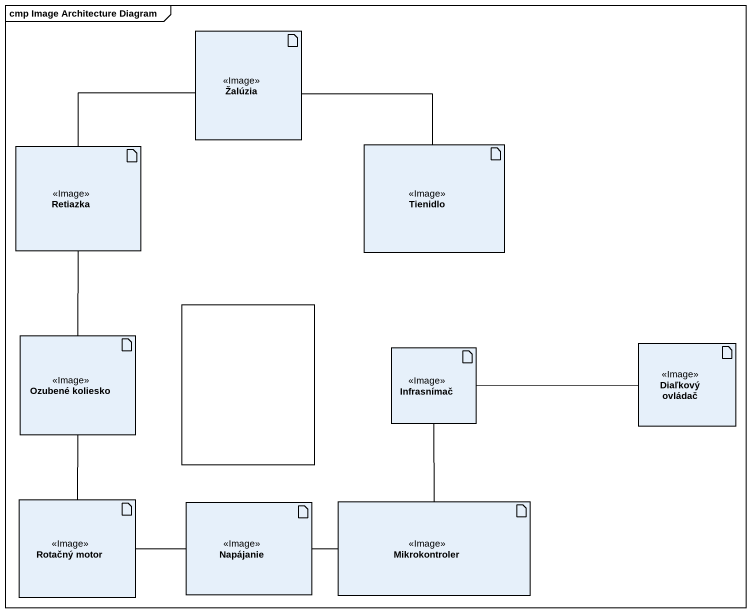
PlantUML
@startuml
mainframe cmp Image Architecture Diagram
artifact Žalúzia <<Image>>
artifact Retiazka <<Image>>
artifact Tienidlo <<Image>>
rectangle " " as rectangle1
artifact "Ozubené koliesko" as Ozubené_koliesko <<Image>>
artifact Infrasnímač <<Image>>
artifact "Diaľkový ovládač" as Diaľkový_ovládač <<Image>>
artifact "Rotačný motor" as Rotačný_motor <<Image>>
artifact Napájanie <<Image>>
artifact Mikrokontroler <<Image>>
Žalúzia -- Retiazka
Žalúzia -- Tienidlo
Ozubené_koliesko -up- Retiazka
Infrasnímač -- Mikrokontroler
Diaľkový_ovládač -left- Infrasnímač
Rotačný_motor -up- Ozubené_koliesko
Rotačný_motor -right- Napájanie
Mikrokontroler -left- Rotačný_motor
Mikrokontroler -left- Napájanie
@enduml
